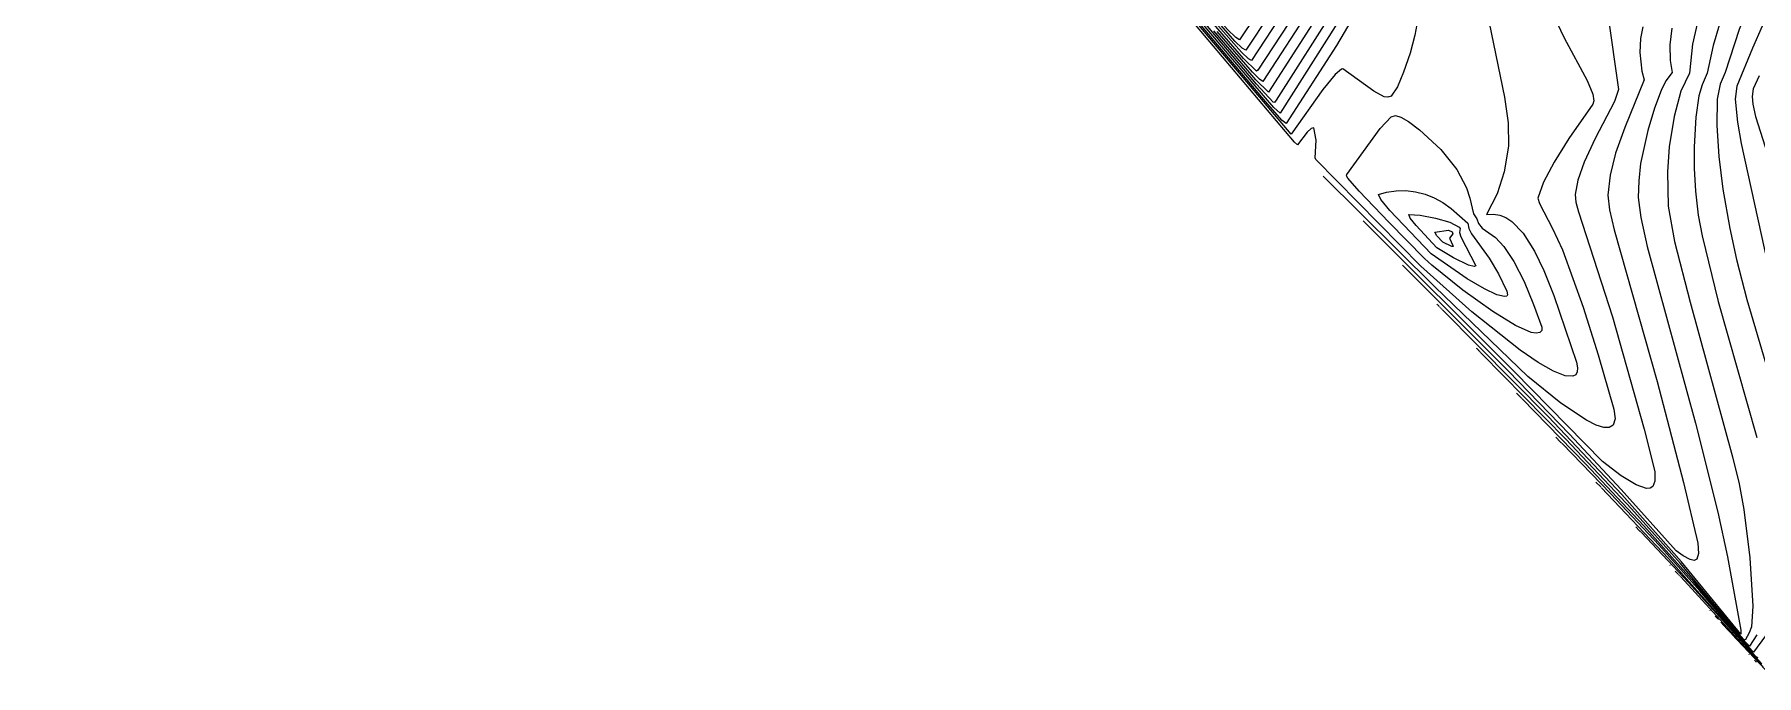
# Model space of a CAD drawing. Header units: inches. Extents: x 2608994 to 2618701, y 1261813 to 1271655.
# Drawn here: x 2609769 to 2612763, y 1261831 to 1262946 of the extents above; entities that cross this region are included whole.
import ezdxf

# ---------------------------------------------------------------- set-up
doc = ezdxf.new("R2010")
doc.units = ezdxf.units.IN
doc.header["$MEASUREMENT"] = 0

msp = doc.modelspace()

# ---------------------------------------------------------------- linework, layer by layer
for points, elevation in [([(2611945.1, 1262791.1), (2611938.4, 1262796.3), (2611909.6, 1262829.5), (2611534, 1263274), (2611166.3, 1263715.1), (2610536.7, 1264477.1), (2610027.9, 1265101.1), (2609768.9, 1265425.1)], 282), ([(2611934.8, 1262809), (2611924, 1262819), (2611888, 1262860.6), (2611532.8, 1263280.6), (2611208.3, 1263670.7), (2610565.4, 1264450.7), (2610065.2, 1265066.3), (2609812.2, 1265384.3)], 283), ([(2611928, 1262831.9), (2611925.2, 1262827.5), (2611922.8, 1262828.3), (2611894, 1262859.5), (2611457.8, 1263375.5), (2610702.1, 1264292.3), (2610164.9, 1264953.5), (2609884.2, 1265306.3)], 284), ([(2611875, 1262918.3), (2611868.8, 1262921.8), (2611856.8, 1262933.6), (2611799.2, 1262998.8), (2611524.4, 1263321.8), (2611454, 1263406.7), (2610755.6, 1264267.1), (2610518.7, 1264562.3), (2610307.6, 1264828.7), (2610063.8, 1265143.1), (2609977.7, 1265258.3)], 289), ([(2611894, 1262882.1), (2611871.2, 1262904.3), (2611800.4, 1262986), (2611525.6, 1263310), (2611426.5, 1263429.5), (2610696.7, 1264323.5), (2610451.7, 1264627.1), (2610226.7, 1264909.1), (2609982.8, 1265221.1)], 287), ([(2611864.4, 1262936.3), (2611858, 1262940.4), (2611843.6, 1262954.7), (2611784.8, 1263021.3), (2611523.2, 1263328.4), (2611456.3, 1263409.1), (2610771.8, 1264255.1), (2610542.4, 1264541.9), (2610339.6, 1264798.7), (2610102.5, 1265105.9), (2610017.8, 1265219.9)], 290), ([(2611885.1, 1262900.3), (2611879.6, 1262903.2), (2611867.6, 1262915.1), (2611810, 1262980.5), (2611526.8, 1263313.7), (2611449.6, 1263406.7), (2610731.6, 1264288.7), (2610492, 1264586.3), (2610271.5, 1264863.5), (2610025.7, 1265179.1)], 288), ([(2612298.5, 1262966.3), (2612324.7, 1262836.7), (2612331.5, 1262792.3), (2612332.2, 1262751.5), (2612324.4, 1262707.1), (2612312.1, 1262668.7), (2612293.5, 1262632.7), (2612305.6, 1262633.3), (2612317.1, 1262631.5), (2612327.2, 1262627.7), (2612338, 1262620.8), (2612357.6, 1262600.3), (2612377.1, 1262569.1), (2612393.3, 1262535.5), (2612410.8, 1262492.3), (2612450.1, 1262375.9), (2612452.1, 1262366.3), (2612451.6, 1262359.1), (2612448.9, 1262354.3), (2612443.6, 1262351.6), (2612430.4, 1262352.5), (2612410, 1262360.6), (2612383.6, 1262375.8), (2612352.4, 1262397.1), (2612268.4, 1262463.7), (2612179.6, 1262542.9), (2611997, 1262728.7), (2611995.7, 1262731.1), (2611997.5, 1262762.3), (2611993.6, 1262783.5), (2611988.8, 1262782.1), (2611981.6, 1262775.9), (2611964.8, 1262754.1), (2611960, 1262758.6), (2611459.1, 1263352.7)], 280), ([(2612174, 1262972.3), (2612169, 1262944.7), (2612160.7, 1262913.5), (2612149.6, 1262880.5), (2612138.8, 1262854.7), (2612128, 1262838.8), (2612122, 1262836.6), (2612116, 1262837.5), (2612098, 1262847.1), (2612044, 1262885.8), (2612041.6, 1262885.6), (2612030.8, 1262876.3), (2612009.2, 1262849.9), (2611954, 1262772.6), (2611510.8, 1263296.3)], 281), ([(2612793.3, 1263185.9), (2612753.8, 1263103.1), (2612727.1, 1263041.9), (2612698.6, 1262963.9), (2612688, 1262926.7), (2612677.1, 1262878.7), (2612668.4, 1262858.3), (2612663.1, 1262839.1), (2612657.8, 1262801.9), (2612654.6, 1262750.3), (2612654.7, 1262713.1), (2612657.2, 1262673.5), (2612661.9, 1262631.5), (2612668.5, 1262595.5), (2612696.6, 1262481.5), (2612763.8, 1262245.1)], 274), ([(2612066.6, 1263177.5), (2611885.1, 1262900.3)], 288), ([(2612081.8, 1263166.7), (2611896.3, 1262883.5), (2611894, 1262882.1)], 287), ([(2611974.4, 1263101.3), (2611864.4, 1262936.3)], 290), ([(2612002, 1263110.3), (2611875, 1262918.3)], 289), ([(2612802.7, 1263111.5), (2612755, 1263009.5), (2612732.9, 1262954.3), (2612708.5, 1262879.9), (2612699.8, 1262859.5), (2612694.9, 1262833.1), (2612694.4, 1262787.5), (2612697.7, 1262733.5), (2612704.8, 1262677.1), (2612716.6, 1262608.7), (2612728.4, 1262554.7), (2612746.2, 1262485.1), (2612804.8, 1262287.1)], 273), ([(2612395.5, 1263009.5), (2612428.5, 1262939.9), (2612468.8, 1262865.8), (2612478.4, 1262841.9), (2612480.2, 1262830.7), (2612478.6, 1262824.7), (2612437, 1262764.7), (2612411.6, 1262723.9), (2612392.9, 1262689.1), (2612383.1, 1262661.5), (2612385.9, 1262651.9), (2612408.7, 1262608.7), (2612425.6, 1262571.2), (2612461.9, 1262471.9), (2612487.9, 1262389.1), (2612515.3, 1262294.3), (2612517.3, 1262277.5), (2612513.8, 1262266.7), (2612507.2, 1262262.7), (2612497.6, 1262262.8), (2612484.4, 1262266.9), (2612467.6, 1262275.3), (2612423.2, 1262305.1), (2612365.6, 1262351.2), (2612203.6, 1262507.1), (2612009.8, 1262699.5)], 279), ([(2612013.3, 1262998.7), (2611914.4, 1262845.6), (2611892.8, 1262867.1), (2611819.6, 1262952.3)], 285), ([(2611992.2, 1262998.7), (2611904.8, 1262863.8), (2611898.8, 1262867.9), (2611886.8, 1262880.4), (2611825.6, 1262950.9)], 286), ([(2612032.7, 1262996.3), (2611928, 1262831.9)], 284), ([(2612053.5, 1262996.3), (2611934.8, 1262809)], 283), ([(2612072.8, 1262994.2), (2612032.9, 1262926.7), (2611945.1, 1262791.1)], 282), ([(2612504.5, 1262980.7), (2612523.2, 1262849.9), (2612516, 1262829.5), (2612482.5, 1262764.7), (2612463.3, 1262723.9), (2612452.5, 1262692.7), (2612447.7, 1262667.5), (2612449.2, 1262654.3), (2612453.5, 1262637.5), (2612512.5, 1262455.1), (2612567.8, 1262259.5), (2612586.1, 1262186.3), (2612586.6, 1262169.5), (2612582.8, 1262160.2), (2612578, 1262157.2), (2612572, 1262156.7), (2612554, 1262162.7), (2612527.6, 1262178.8), (2612495.2, 1262203.5), (2612341.2, 1262360.3), (2612079.4, 1262621.7)], 278), ([(2612662.6, 1262977.1), (2612651.8, 1262929.1), (2612646.6, 1262878.7), (2612631.7, 1262847.5), (2612620.2, 1262803.1), (2612611.5, 1262750.3), (2612608.3, 1262707.1), (2612609.8, 1262647.1), (2612620.8, 1262585.9), (2612647.7, 1262480.3), (2612721.6, 1262211.5), (2612732.9, 1262164.7), (2612741.3, 1262120.3), (2612751.8, 1262036.3), (2612756.5, 1261952.3), (2612754.4, 1261916.3), (2612750.6, 1261905.5), (2612743.6, 1261893.1), (2612741.2, 1261893.9), (2612732.8, 1261903.1), (2612630.8, 1262026.2), (2612545.6, 1262121.4), (2612431.6, 1262242.1), (2612285.8, 1262390.6)], 275), ([(2612790, 1262998.7), (2612756, 1262921.9), (2612728.9, 1262855.9), (2612726.2, 1262833.1), (2612729.8, 1262793.5), (2612736.3, 1262756.3), (2612782.9, 1262545.1)], 272), ([(2612565.5, 1262959.1), (2612561.4, 1262938.7), (2612560, 1262914.7), (2612563.9, 1262882.3), (2612567.6, 1262866.7), (2612534.1, 1262783.9), (2612518, 1262739.5), (2612508.4, 1262701.1), (2612504.5, 1262666.3), (2612507.4, 1262641.1), (2612515.5, 1262606.3), (2612590.5, 1262342.3), (2612636.2, 1262167.1), (2612660.9, 1262061.5), (2612662.5, 1262043.5), (2612659.6, 1262033.8), (2612654.8, 1262031.6), (2612647.6, 1262033), (2612635.6, 1262039.3), (2612623.6, 1262048), (2612528.1, 1262155.1), (2612438.2, 1262251.1), (2612331.7, 1262360.3), (2612147.8, 1262545)], 277), ([(2612615.8, 1262956.7), (2612612.4, 1262927.9), (2612612.9, 1262900.3), (2612616.7, 1262879.9), (2612605.4, 1262865.5), (2612597.4, 1262848.7), (2612585.9, 1262817.5), (2612574.4, 1262779.1), (2612561.7, 1262721.5), (2612558.6, 1262691.5), (2612557.6, 1262662.7), (2612561.9, 1262627.9), (2612573.2, 1262577.5), (2612657, 1262270.3), (2612695.7, 1262115.5), (2612712.5, 1262037.5), (2612735.8, 1261910.3), (2612735.9, 1261903.1), (2612632.8, 1262029.1), (2612528.8, 1262146.4), (2612401.2, 1262281.1), (2612217.4, 1262467.1)], 276), ([(2612767.6, 1262873.9), (2612757.3, 1262851.1), (2612755.6, 1262837.9), (2612756.9, 1262824.7), (2612761.6, 1262803.5), (2612803, 1262672.3)], 271), ([(2612371.6, 1262427.9), (2612344, 1262439.8), (2612304.4, 1262464.3), (2612252.8, 1262501.6), (2612198.8, 1262544.9), (2612185.6, 1262556.5), (2612123.7, 1262619.5), (2612072.1, 1262673.5), (2612052.3, 1262696.3), (2612050.4, 1262699.9), (2612050.9, 1262702.3), (2612108.8, 1262782.3), (2612128, 1262802.9), (2612135.2, 1262805), (2612144.8, 1262802.3), (2612158, 1262794.5), (2612177.2, 1262780.3), (2612214.4, 1262746), (2612242, 1262711.2), (2612258.8, 1262679.3), (2612264.8, 1262661.3), (2612271.1, 1262633.9), (2612276.6, 1262625.5), (2612279.5, 1262617.1), (2612286.4, 1262609), (2612309.2, 1262593), (2612323.7, 1262577.5), (2612341.3, 1262551.1), (2612358.9, 1262516.3), (2612375.6, 1262476.7), (2612389.9, 1262437.1), (2612389.6, 1262431.1), (2612386.4, 1262427.5), (2612380, 1262426.4), (2612371.6, 1262427.9)], 281), ([(2612311.6, 1262493.4), (2612290, 1262503.5), (2612260, 1262521), (2612197.6, 1262564.7), (2612125.8, 1262639.9), (2612109.8, 1262659.1), (2612105.9, 1262667.5), (2612119.6, 1262671.7), (2612136.4, 1262674.2), (2612153.2, 1262674.3), (2612170, 1262672.3), (2612186.8, 1262668), (2612202.4, 1262661.9), (2612218, 1262653.6), (2612232.4, 1262643.5), (2612261.2, 1262618), (2612263.1, 1262608.7), (2612267.6, 1262599.1), (2612298.2, 1262557.1), (2612314.5, 1262529.5), (2612329, 1262499.5), (2612330.4, 1262493.5), (2612328.8, 1262491.1), (2612324.8, 1262490.2), (2612311.6, 1262493.4)], 282), ([(2612262.4, 1262544.8), (2612236, 1262557.4), (2612207.2, 1262575.1), (2612171.3, 1262613.5), (2612161, 1262626.7), (2612158.6, 1262632.7), (2612178.4, 1262631.9), (2612204.8, 1262626.6), (2612230, 1262619.8), (2612245.9, 1262611.1), (2612248, 1262608.7), (2612246.6, 1262601.5), (2612248.8, 1262594.3), (2612275.1, 1262543.9), (2612272, 1262542.5), (2612262.4, 1262544.8)], 283), ([(2612233.6, 1262577.3), (2612217.6, 1262584.7), (2612207.2, 1262595.5), (2612203.6, 1262602.1), (2612227.6, 1262605.6), (2612234.1, 1262602.7), (2612234.9, 1262599.1), (2612229.5, 1262591.9), (2612235.2, 1262578.7), (2612235.5, 1262577.5), (2612233.6, 1262577.3)], 284), ([(2612208.6, 1262476.1), (2612207.8, 1262476.9)], 276), ([(2612209.8, 1262474.9), (2612209, 1262475.7)], 276), ([(2612211, 1262473.7), (2612210.2, 1262474.5)], 276), ([(2612212.1, 1262472.5), (2612211.4, 1262473.3)], 276), ([(2612213.3, 1262471.3), (2612212.6, 1262472)], 276), ([(2612214.5, 1262470.1), (2612213.8, 1262470.8)], 276), ([(2612215.7, 1262468.9), (2612215, 1262469.6)], 276), ([(2612216.8, 1262467.7), (2612216.2, 1262468.4)], 276), ([(2612277.2, 1262399.3), (2612276.2, 1262400.2)], 275), ([(2612278.4, 1262398.1), (2612277.4, 1262399.2)], 275), ([(2612279.6, 1262396.9), (2612278.6, 1262397.9)], 275), ([(2612280.8, 1262395.7), (2612279.8, 1262396.7)], 275), ([(2612281.9, 1262394.5), (2612281, 1262395.5)], 275), ([(2612283.1, 1262393.3), (2612282.2, 1262394.3)], 275), ([(2612284.3, 1262392.1), (2612283.4, 1262393)], 275), ([(2612285.5, 1262390.9), (2612284.6, 1262391.8)], 275), ([(2612349.4, 1262318.9), (2612345.8, 1262322.4)], 274), ([(2612350.5, 1262317.7), (2612349.4, 1262318.9)], 274), ([(2612351.7, 1262316.5), (2612350.6, 1262317.7)], 274), ([(2612352.9, 1262315.3), (2612351.8, 1262316.4)], 274), ([(2612354, 1262314.1), (2612353, 1262315.2)], 274), ([(2612355.2, 1262312.9), (2612354.2, 1262314)], 274), ([(2612763.5, 1261901.9), (2612750.8, 1261882.5), (2612733, 1261900.7), (2612654.8, 1261993.9), (2612567.2, 1262091.9), (2612465.9, 1262199.5), (2612355.4, 1262312.7)], 274), ([(2612422.6, 1262237.3), (2612414.2, 1262245.7)], 273), ([(2612423.7, 1262236.1), (2612422.6, 1262237.3)], 273), ([(2612424.9, 1262234.9), (2612423.8, 1262236)], 273), ([(2612779, 1261900.7), (2612758, 1261872), (2612732.2, 1261899.5), (2612664.4, 1261978.9), (2612593.6, 1262057.8), (2612509.6, 1262147.5), (2612425, 1262234.8)], 273), ([(2612492.2, 1262159.3), (2612483.8, 1262167.8)], 272), ([(2612493.3, 1262158.1), (2612492.2, 1262159.3)], 272), ([(2612765.9, 1261862.3), (2612762.8, 1261864), (2612736.7, 1261892.3), (2612610.4, 1262034.7), (2612493.4, 1262158)], 272), ([(2612559.4, 1262083.7), (2612553.4, 1262089.8)], 271), ([(2612560.5, 1262082.5), (2612559.4, 1262083.7)], 271), ([(2612561.6, 1262081.3), (2612560.6, 1262082.4)], 271), ([(2612562.7, 1262080.1), (2612561.8, 1262081.1)], 271), ([(2612772.4, 1261851.5), (2612645.2, 1261992.5), (2612563, 1262079.8)], 271), ([(2612612.8, 1262022.5), (2612612.2, 1262023.1)], 270), ([(2612626.5, 1262008.1), (2612621.8, 1262013)], 270), ([(2612627.6, 1262006.9), (2612626.6, 1262008.1)], 270), ([(2612628.7, 1262005.7), (2612627.8, 1262006.7)], 270), ([(2612629.8, 1262004.5), (2612629, 1262005.4)], 270), ([(2612630.9, 1262003.3), (2612630.2, 1262004.1)], 270), ([(2612774.8, 1261846.5), (2612631.4, 1262002.8)], 270), ([(2612682.4, 1261944.5), (2612681.8, 1261945.1)], 269), ([(2612692.6, 1261933.7), (2612691.4, 1261934.8)], 269), ([(2612693.7, 1261932.5), (2612692.6, 1261933.7)], 269), ([(2612694.7, 1261931.3), (2612693.8, 1261932.3)], 269), ([(2612695.8, 1261930.1), (2612695, 1261931)], 269), ([(2612696.9, 1261928.9), (2612696.2, 1261929.6)], 269), ([(2612706.9, 1261918.1), (2612701, 1261924.4)], 269), ([(2612708, 1261916.9), (2612707, 1261918)], 269), ([(2612709, 1261915.7), (2612708.2, 1261916.6)], 269), ([(2612710.1, 1261914.5), (2612709.4, 1261915.2)], 269), ([(2612719, 1261904.9), (2612710.6, 1261913.9)], 269), ([(2612720, 1261903.7), (2612719, 1261904.9)], 269), ([(2612788, 1261831.4), (2612720.2, 1261903.5)], 269), ([(2612750.9, 1261867.7), (2612750.2, 1261868.4)], 268), ([(2612760.9, 1261856.9), (2612759.8, 1261857.9)], 268), ([(2612762, 1261855.7), (2612761, 1261856.8)], 268), ([(2612763.1, 1261854.5), (2612762.2, 1261855.4)], 268)]:
    msp.add_lwpolyline(points, dxfattribs=dict(elevation=elevation))

doc.saveas('drawing.dxf')
